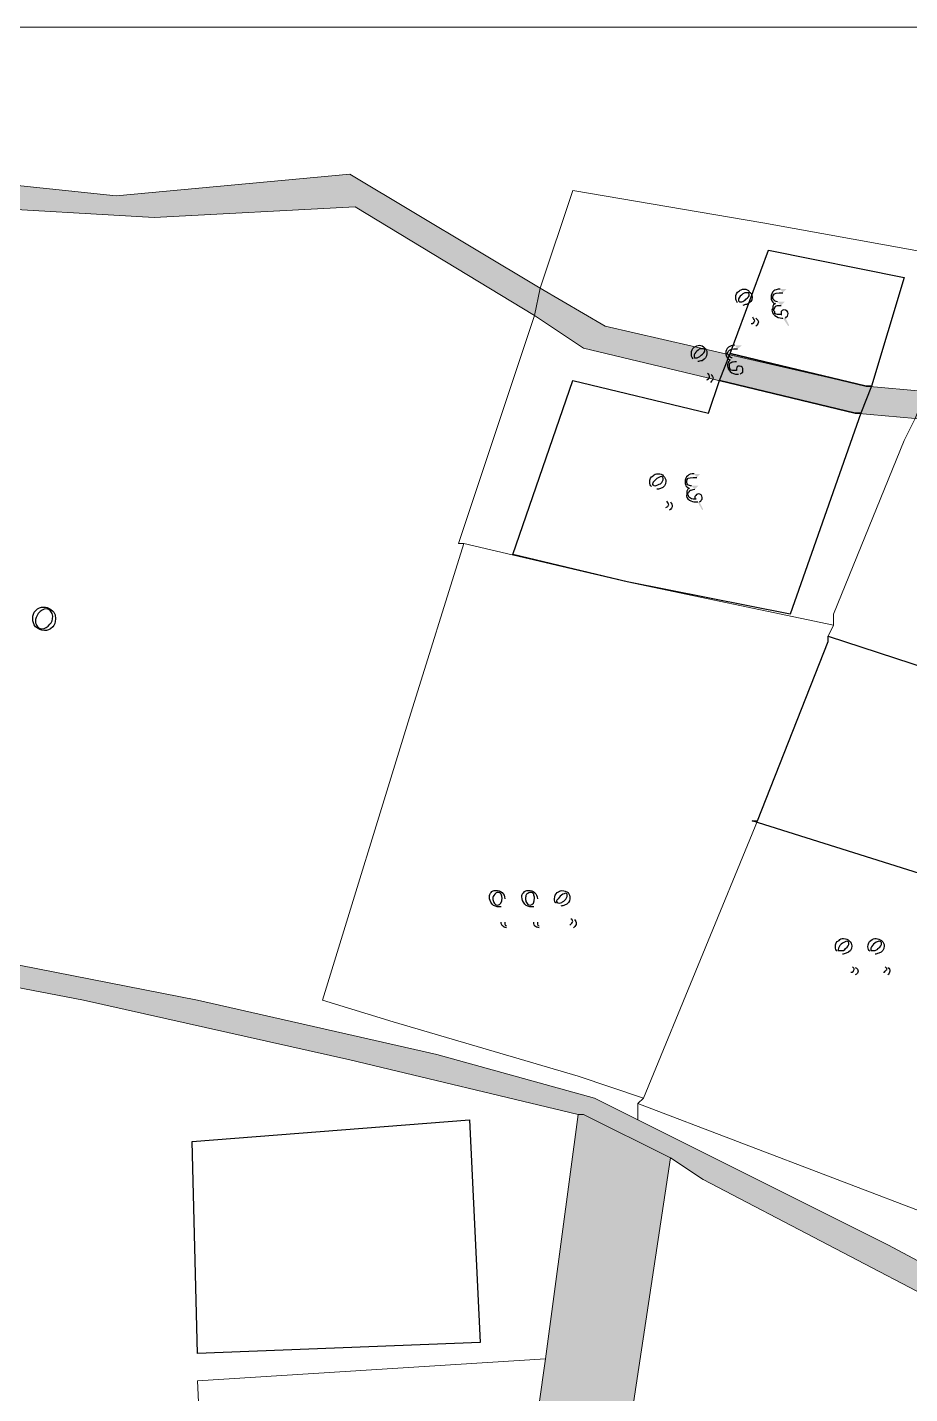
# Model space of a CAD drawing. Header units: inches. Extents: x 2 to 197762, y -33236 to 9.
# Drawn here: x 106103 to 106914, y -15344 to -14087 of the extents above; entities that cross this region are included whole.
import ezdxf

# ---------------------------------------------------------------- set-up
doc = ezdxf.new("R2010")
doc.units = ezdxf.units.IN
doc.header["$LTSCALE"] = 5
doc.header["$MEASUREMENT"] = 0
doc.layers.add('PDF_Geometry', color=7, linetype='Continuous')
doc.layers.add('PDF_Solid Fills', color=7, linetype='Continuous')

msp = doc.modelspace()

# ---------------------------------------------------------------- hatches: boundary and pattern name
at = {"layer": 'PDF_Solid Fills', "true_color": 0xc3c3c3, "transparency": 33554531}
h = msp.add_hatch(color=9, dxfattribs=at)
h.paths.add_polyline_path([(106694.44, -15126.79), (106604.44, -15721.79), (106569.44, -15706.79), (106524.44, -16036.79), (106479.44, -16016.79), (106579.44, -15311.79), (106609.44, -15086.79), (106614.44, -15086.79)], flags=0)
h.paths.add_polyline_path([(106664.44, -15091.79), (106894.44, -15206.79), (107119.44, -15326.79), (107144.44, -15336.79), (107159.44, -15346.79), (107419.44, -15361.79), (107574.44, -15371.79), (107599.44, -15371.79), (107599.44, -15411.79), (107444.44, -15396.79), (107224.44, -15376.79), (107149.44, -15366.79), (107144.44, -15366.79), (106954.44, -15266.79), (106724.44, -15146.79), (106694.44, -15126.79), (106614.44, -15086.79), (106609.44, -15086.79), (106399.44, -15036.79), (106154.44, -14981.79), (105919.44, -14936.79), (105889.44, -14921.79), (105639.44, -14811.79), (105609.44, -14796.79), (105449.44, -14726.79), (105379.44, -14696.79), (105389.44, -14671.79), (105664.44, -14796.79), (105924.44, -14911.79), (106029.44, -14936.79), (106259.44, -14981.79), (106479.44, -15031.79), (106624.44, -15071.79)], flags=0)
h.paths.add_polyline_path([(105234.44, -14616.79), (105219.44, -14646.79), (105164.44, -14746.79), (105149.44, -14861.79), (105124.44, -15061.79), (105129.44, -15086.79), (105154.44, -15206.79), (105194.44, -15206.79), (105214.44, -15296.79), (105274.44, -15571.79), (105314.44, -15636.79), (105409.44, -15811.79), (105524.44, -15976.79), (105574.44, -16051.79), (105599.44, -16246.79), (105624.44, -16436.79), (105614.44, -16621.79), (105629.44, -16691.79), (105924.44, -16711.79), (105979.44, -16761.79), (106374.44, -16806.79), (106534.44, -16811.79), (106829.44, -16821.79), (106949.44, -16826.79), (106954.44, -16826.79), (107099.44, -16801.79), (107164.44, -16781.79), (107374.44, -16721.79), (107424.44, -16706.79), (107599.44, -16706.79), (107599.44, -16756.79), (107179.44, -16816.79), (107159.44, -16816.79), (107134.44, -16821.79), (107129.44, -16826.79), (106989.44, -16851.79), (106774.44, -16851.79), (106704.44, -16851.79), (106459.44, -16851.79), (106429.44, -16851.79), (106194.44, -16826.79), (105994.44, -16806.79), (105949.44, -16796.79), (105954.44, -17081.79), (105949.44, -17331.79), (105999.44, -17421.79), (105939.44, -17421.79), (105879.44, -17301.79), (105889.44, -17116.79), (105894.44, -17071.79), (105899.44, -16751.79), (105729.44, -16741.79), (105574.44, -16731.79), (105594.44, -16681.79), (105584.44, -16676.79), (105579.44, -16501.79), (105574.44, -16356.79), (105569.44, -16306.79), (105534.44, -16106.79), (105494.44, -16056.79), (105374.44, -15956.79), (105284.44, -15966.79), (105179.44, -15981.79), (105004.44, -16006.79), (104924.44, -16006.79), (104819.44, -16061.79), (104654.44, -16046.79), (104364.44, -16021.79), (103959.44, -15986.79), (103864.44, -15961.79), (103864.44, -15826.79), (103994.44, -15841.79), (104104.44, -15841.79), (104109.44, -15911.79), (104154.44, -15916.79), (104374.44, -15946.79), (104484.44, -15951.79), (104634.44, -15956.79), (104909.44, -15971.79), (104914.44, -15971.79), (104969.44, -15951.79), (105364.44, -15916.79), (105214.44, -15581.79), (105214.44, -15576.79), (105079.44, -15226.79), (105054.44, -15216.79), (105029.44, -15036.79), (105069.44, -15031.79), (105059.44, -14881.79), (105069.44, -14741.79), (105079.44, -14621.79), (105064.44, -14576.79)], flags=0)
h.paths.add_polyline_path([(107409.44, -14471.79), (107404.44, -14501.79), (107284.44, -14491.79), (107069.44, -14466.79), (106919.44, -14446.79), (106929.44, -14421.79)], flags=0)
h.paths.add_polyline_path([(106929.44, -14421.79), (106919.44, -14446.79), (106864.44, -14441.79), (106614.44, -14381.79), (106569.44, -14351.79), (106574.44, -14326.79), (106634.44, -14361.79), (106874.44, -14416.79)], flags=0)
h.paths.add_polyline_path([(107599.44, -14421.79), (107589.44, -14426.79), (107459.44, -14496.79), (107429.44, -14501.79), (107414.44, -14546.79), (107409.44, -14556.79), (107359.44, -14736.79), (107359.44, -14766.79), (107329.44, -14836.79), (107314.44, -14876.79), (107159.44, -15296.79), (107144.44, -15336.79), (107119.44, -15326.79), (107174.44, -15196.79), (107184.44, -15141.79), (107194.44, -15111.79), (107239.44, -15006.79), (107309.44, -14836.79), (107324.44, -14796.79), (107319.44, -14791.79), (107349.44, -14651.79), (107399.44, -14526.79), (107404.44, -14501.79), (107409.44, -14471.79), (107444.44, -14476.79), (107579.44, -14406.79), (107599.44, -14396.79)], flags=0)
h.paths.add_polyline_path([(103864.44, -14636.79), (103899.44, -14651.79), (104019.44, -14691.79), (104204.44, -14746.79), (104479.44, -14801.79), (104474.44, -14821.79), (104529.44, -14871.79), (104594.44, -14881.79), (104739.44, -14896.79), (104739.44, -14936.79), (104494.44, -14901.79), (104484.44, -14866.79), (104464.44, -14856.79), (104274.44, -14811.79), (104224.44, -14806.79), (104114.44, -14761.79), (104074.44, -14746.79), (103864.44, -14666.79)], flags=0)
h.paths.add_polyline_path([(103864.44, -17336.79), (103909.44, -17361.79), (104019.44, -17381.79), (104229.44, -17421.79), (103904.44, -17421.79), (103864.44, -17411.79)], flags=0)
h.paths.add_polyline_path([(105549.44, -14296.79), (105384.44, -14576.79), (105429.44, -14596.79), (105389.44, -14671.79), (105379.44, -14696.79), (105234.44, -14616.79), (105064.44, -14576.79), (105024.44, -14521.79), (104974.44, -14471.79), (104914.44, -14416.79), (104734.44, -14276.79), (104609.44, -14181.79), (104324.44, -14116.79), (104199.44, -14086.79), (104814.44, -14086.79), (104999.44, -14241.79), (104999.44, -14251.79), (105339.44, -14401.79), (105469.44, -14116.79), (105479.44, -14086.79), (105484.44, -14086.79), (105609.44, -14086.79), (105549.44, -14231.79), (105569.44, -14251.79)], flags=0)
h.paths.add_polyline_path([(106574.44, -14326.79), (106569.44, -14351.79), (106404.44, -14251.79), (106219.44, -14261.79), (106049.44, -14251.79), (105969.44, -14246.79), (105949.44, -14206.79), (105889.44, -14086.79), (105914.44, -14086.79), (105994.44, -14221.79), (106184.44, -14241.79), (106399.44, -14221.79)], flags=0)
h = msp.add_hatch(color=9, dxfattribs=at)
h.paths.add_polyline_path([(106694.44, -15126.79), (106604.44, -15721.79), (106569.44, -15706.79), (106524.44, -16036.79), (106479.44, -16016.79), (106579.44, -15311.79), (106609.44, -15086.79), (106614.44, -15086.79)], flags=0)
h.paths.add_polyline_path([(106664.44, -15091.79), (106894.44, -15206.79), (107119.44, -15326.79), (107144.44, -15336.79), (107159.44, -15346.79), (107419.44, -15361.79), (107574.44, -15371.79), (107599.44, -15371.79), (107599.44, -15411.79), (107444.44, -15396.79), (107224.44, -15376.79), (107149.44, -15366.79), (107144.44, -15366.79), (106954.44, -15266.79), (106724.44, -15146.79), (106694.44, -15126.79), (106614.44, -15086.79), (106609.44, -15086.79), (106399.44, -15036.79), (106154.44, -14981.79), (105919.44, -14936.79), (105889.44, -14921.79), (105639.44, -14811.79), (105609.44, -14796.79), (105449.44, -14726.79), (105379.44, -14696.79), (105389.44, -14671.79), (105664.44, -14796.79), (105924.44, -14911.79), (106029.44, -14936.79), (106259.44, -14981.79), (106479.44, -15031.79), (106624.44, -15071.79)], flags=0)
h.paths.add_polyline_path([(105234.44, -14616.79), (105219.44, -14646.79), (105164.44, -14746.79), (105149.44, -14861.79), (105124.44, -15061.79), (105129.44, -15086.79), (105154.44, -15206.79), (105194.44, -15206.79), (105214.44, -15296.79), (105274.44, -15571.79), (105314.44, -15636.79), (105409.44, -15811.79), (105524.44, -15976.79), (105574.44, -16051.79), (105599.44, -16246.79), (105624.44, -16436.79), (105614.44, -16621.79), (105629.44, -16691.79), (105924.44, -16711.79), (105979.44, -16761.79), (106374.44, -16806.79), (106534.44, -16811.79), (106829.44, -16821.79), (106949.44, -16826.79), (106954.44, -16826.79), (107099.44, -16801.79), (107164.44, -16781.79), (107374.44, -16721.79), (107424.44, -16706.79), (107599.44, -16706.79), (107599.44, -16756.79), (107179.44, -16816.79), (107159.44, -16816.79), (107134.44, -16821.79), (107129.44, -16826.79), (106989.44, -16851.79), (106774.44, -16851.79), (106704.44, -16851.79), (106459.44, -16851.79), (106429.44, -16851.79), (106194.44, -16826.79), (105994.44, -16806.79), (105949.44, -16796.79), (105954.44, -17081.79), (105949.44, -17331.79), (105999.44, -17421.79), (105939.44, -17421.79), (105879.44, -17301.79), (105889.44, -17116.79), (105894.44, -17071.79), (105899.44, -16751.79), (105729.44, -16741.79), (105574.44, -16731.79), (105594.44, -16681.79), (105584.44, -16676.79), (105579.44, -16501.79), (105574.44, -16356.79), (105569.44, -16306.79), (105534.44, -16106.79), (105494.44, -16056.79), (105374.44, -15956.79), (105284.44, -15966.79), (105179.44, -15981.79), (105004.44, -16006.79), (104924.44, -16006.79), (104819.44, -16061.79), (104654.44, -16046.79), (104364.44, -16021.79), (103959.44, -15986.79), (103864.44, -15961.79), (103864.44, -15826.79), (103994.44, -15841.79), (104104.44, -15841.79), (104109.44, -15911.79), (104154.44, -15916.79), (104374.44, -15946.79), (104484.44, -15951.79), (104634.44, -15956.79), (104909.44, -15971.79), (104914.44, -15971.79), (104969.44, -15951.79), (105364.44, -15916.79), (105214.44, -15581.79), (105214.44, -15576.79), (105079.44, -15226.79), (105054.44, -15216.79), (105029.44, -15036.79), (105069.44, -15031.79), (105059.44, -14881.79), (105069.44, -14741.79), (105079.44, -14621.79), (105064.44, -14576.79)], flags=0)
h.paths.add_polyline_path([(107409.44, -14471.79), (107404.44, -14501.79), (107284.44, -14491.79), (107069.44, -14466.79), (106919.44, -14446.79), (106929.44, -14421.79)], flags=0)
h.paths.add_polyline_path([(106929.44, -14421.79), (106919.44, -14446.79), (106864.44, -14441.79), (106614.44, -14381.79), (106569.44, -14351.79), (106574.44, -14326.79), (106634.44, -14361.79), (106874.44, -14416.79)], flags=0)
h.paths.add_polyline_path([(107599.44, -14421.79), (107589.44, -14426.79), (107459.44, -14496.79), (107429.44, -14501.79), (107414.44, -14546.79), (107409.44, -14556.79), (107359.44, -14736.79), (107359.44, -14766.79), (107329.44, -14836.79), (107314.44, -14876.79), (107159.44, -15296.79), (107144.44, -15336.79), (107119.44, -15326.79), (107174.44, -15196.79), (107184.44, -15141.79), (107194.44, -15111.79), (107239.44, -15006.79), (107309.44, -14836.79), (107324.44, -14796.79), (107319.44, -14791.79), (107349.44, -14651.79), (107399.44, -14526.79), (107404.44, -14501.79), (107409.44, -14471.79), (107444.44, -14476.79), (107579.44, -14406.79), (107599.44, -14396.79)], flags=0)
h.paths.add_polyline_path([(103864.44, -14636.79), (103899.44, -14651.79), (104019.44, -14691.79), (104204.44, -14746.79), (104479.44, -14801.79), (104474.44, -14821.79), (104529.44, -14871.79), (104594.44, -14881.79), (104739.44, -14896.79), (104739.44, -14936.79), (104494.44, -14901.79), (104484.44, -14866.79), (104464.44, -14856.79), (104274.44, -14811.79), (104224.44, -14806.79), (104114.44, -14761.79), (104074.44, -14746.79), (103864.44, -14666.79)], flags=0)
h.paths.add_polyline_path([(103864.44, -17336.79), (103909.44, -17361.79), (104019.44, -17381.79), (104229.44, -17421.79), (103904.44, -17421.79), (103864.44, -17411.79)], flags=0)
h.paths.add_polyline_path([(105549.44, -14296.79), (105384.44, -14576.79), (105429.44, -14596.79), (105389.44, -14671.79), (105379.44, -14696.79), (105234.44, -14616.79), (105064.44, -14576.79), (105024.44, -14521.79), (104974.44, -14471.79), (104914.44, -14416.79), (104734.44, -14276.79), (104609.44, -14181.79), (104324.44, -14116.79), (104199.44, -14086.79), (104814.44, -14086.79), (104999.44, -14241.79), (104999.44, -14251.79), (105339.44, -14401.79), (105469.44, -14116.79), (105479.44, -14086.79), (105484.44, -14086.79), (105609.44, -14086.79), (105549.44, -14231.79), (105569.44, -14251.79)], flags=0)
h.paths.add_polyline_path([(106574.44, -14326.79), (106569.44, -14351.79), (106404.44, -14251.79), (106219.44, -14261.79), (106049.44, -14251.79), (105969.44, -14246.79), (105949.44, -14206.79), (105889.44, -14086.79), (105914.44, -14086.79), (105994.44, -14221.79), (106184.44, -14241.79), (106399.44, -14221.79)], flags=0)
at = {"layer": 'PDF_Solid Fills', "transparency": 33554559}
h = msp.add_hatch(color=256, dxfattribs=at)
h.paths.add_polyline_path([(106761.11, -14342.62), (106772.78, -14354.29)], flags=0)
h.paths.add_polyline_path([(106772.78, -14361.79), (106768.61, -14359.29)], flags=0)
h.paths.add_polyline_path([(106770.28, -14353.45), (106756.11, -14340.12)], flags=0)
h.paths.add_polyline_path([(106797.78, -14330.95), (106801.11, -14327.62), (106795.28, -14327.62)], flags=0)
h.paths.add_polyline_path([(106797.78, -14354.29), (106802.78, -14361.79), (106803.61, -14360.95), (106800.28, -14354.29)], flags=0)
h.paths.add_polyline_path([(106796.11, -14342.62), (106799.44, -14339.29), (106792.78, -14339.29)], flags=0)
h = msp.add_hatch(color=256, dxfattribs=at)
h.paths.add_polyline_path([(106719.44, -14394.29), (106731.94, -14405.95)], flags=0)
h.paths.add_polyline_path([(106731.11, -14413.45), (106727.78, -14410.95)], flags=0)
h.paths.add_polyline_path([(106728.61, -14405.12), (106715.28, -14391.79)], flags=0)
h.paths.add_polyline_path([(106756.11, -14382.62), (106760.28, -14379.29), (106753.61, -14379.29)], flags=0)
h.paths.add_polyline_path([(106756.94, -14405.95), (106761.11, -14413.45), (106762.78, -14412.62), (106758.61, -14405.95)], flags=0)
h.paths.add_polyline_path([(106755.28, -14394.29), (106758.61, -14390.95), (106751.11, -14390.95)], flags=0)
h = msp.add_hatch(color=256, dxfattribs=at)
h.paths.add_polyline_path([(106681.94, -14511.79), (106694.44, -14523.45)], flags=0)
h.paths.add_polyline_path([(106693.61, -14530.95), (106690.28, -14528.45)], flags=0)
h.paths.add_polyline_path([(106691.11, -14522.62), (106676.94, -14509.29)], flags=0)
h.paths.add_polyline_path([(106718.61, -14500.95), (106721.94, -14497.62), (106716.11, -14497.62)], flags=0)
h.paths.add_polyline_path([(106719.44, -14523.45), (106723.61, -14530.95), (106724.44, -14530.12), (106721.11, -14523.45)], flags=0)
h.paths.add_polyline_path([(106716.94, -14511.79), (106720.28, -14508.45), (106713.61, -14508.45)], flags=0)

# ---------------------------------------------------------------- linework, layer by layer
at = {"layer": 'PDF_Geometry', "lineweight": 9}
for points in [[(106574.44, -14326.79), (106569.44, -14351.79), (106404.44, -14251.79), (106219.44, -14261.79), (106049.44, -14251.79), (105969.44, -14246.79), (105949.44, -14206.79), (105889.44, -14086.79), (105914.44, -14086.79), (105994.44, -14221.79), (106184.44, -14241.79), (106399.44, -14221.79)], [(106574.44, -14326.79), (106569.44, -14351.79), (106404.44, -14251.79), (106219.44, -14261.79), (106049.44, -14251.79), (105969.44, -14246.79), (105949.44, -14206.79), (105889.44, -14086.79), (105914.44, -14086.79), (105994.44, -14221.79), (106184.44, -14241.79), (106399.44, -14221.79)], [(107599.44, -14396.79), (107579.44, -14406.79), (107444.44, -14476.79), (107409.44, -14471.79), (107434.44, -14366.79), (106989.44, -14281.79), (106974.44, -14301.79), (106779.44, -14266.79), (106604.44, -14236.79), (106574.44, -14326.79), (106399.44, -14221.79), (106184.44, -14241.79), (105994.44, -14221.79), (105914.44, -14086.79), (105929.44, -14086.79), (107599.44, -14086.79)], [(107599.44, -14396.79), (107579.44, -14406.79), (107444.44, -14476.79), (107409.44, -14471.79), (107434.44, -14366.79), (106989.44, -14281.79), (106974.44, -14301.79), (106779.44, -14266.79), (106604.44, -14236.79), (106574.44, -14326.79), (106399.44, -14221.79), (106184.44, -14241.79), (105994.44, -14221.79), (105914.44, -14086.79), (105929.44, -14086.79), (107599.44, -14086.79)], [(106974.44, -14301.79), (106929.44, -14421.79), (106874.44, -14416.79), (106634.44, -14361.79), (106574.44, -14326.79), (106604.44, -14236.79), (106779.44, -14266.79)], [(106974.44, -14301.79), (106929.44, -14421.79), (106874.44, -14416.79), (106634.44, -14361.79), (106574.44, -14326.79), (106604.44, -14236.79), (106779.44, -14266.79)], [(106929.44, -14421.79), (106919.44, -14446.79), (106864.44, -14441.79), (106614.44, -14381.79), (106569.44, -14351.79), (106574.44, -14326.79), (106634.44, -14361.79), (106874.44, -14416.79)], [(106929.44, -14421.79), (106919.44, -14446.79), (106864.44, -14441.79), (106614.44, -14381.79), (106569.44, -14351.79), (106574.44, -14326.79), (106634.44, -14361.79), (106874.44, -14416.79)], [(106919.44, -14446.79), (106909.44, -14466.79), (106844.44, -14626.79), (106844.44, -14636.79), (106654.44, -14596.79), (106504.44, -14561.79), (106499.44, -14561.79), (106569.44, -14351.79), (106614.44, -14381.79), (106864.44, -14441.79)], [(106919.44, -14446.79), (106909.44, -14466.79), (106844.44, -14626.79), (106844.44, -14636.79), (106654.44, -14596.79), (106504.44, -14561.79), (106499.44, -14561.79), (106569.44, -14351.79), (106614.44, -14381.79), (106864.44, -14441.79)], [(107404.44, -14501.79), (107399.44, -14526.79), (107349.44, -14651.79), (107319.44, -14791.79), (107324.44, -14796.79), (107309.44, -14836.79), (107094.44, -14756.79), (107099.44, -14731.79), (106839.44, -14646.79), (106844.44, -14636.79), (106844.44, -14626.79), (106909.44, -14466.79), (106919.44, -14446.79), (107069.44, -14466.79), (107284.44, -14491.79)], [(107404.44, -14501.79), (107399.44, -14526.79), (107349.44, -14651.79), (107319.44, -14791.79), (107324.44, -14796.79), (107309.44, -14836.79), (107094.44, -14756.79), (107099.44, -14731.79), (106839.44, -14646.79), (106844.44, -14636.79), (106844.44, -14626.79), (106909.44, -14466.79), (106919.44, -14446.79), (107069.44, -14466.79), (107284.44, -14491.79)], [(106844.44, -14636.79), (106839.44, -14646.79), (106839.44, -14651.79), (106774.44, -14816.79), (106669.44, -15071.79), (106609.44, -15051.79), (106439.44, -15001.79), (106374.44, -14981.79), (106454.44, -14721.79), (106504.44, -14561.79), (106654.44, -14596.79)], [(106844.44, -14636.79), (106839.44, -14646.79), (106839.44, -14651.79), (106774.44, -14816.79), (106669.44, -15071.79), (106609.44, -15051.79), (106439.44, -15001.79), (106374.44, -14981.79), (106454.44, -14721.79), (106504.44, -14561.79), (106654.44, -14596.79)], [(107094.44, -14756.79), (106939.44, -15181.79), (106664.44, -15076.79), (106669.44, -15071.79), (106774.44, -14816.79), (106839.44, -14651.79), (106839.44, -14646.79), (107099.44, -14731.79)], [(107094.44, -14756.79), (106939.44, -15181.79), (106664.44, -15076.79), (106669.44, -15071.79), (106774.44, -14816.79), (106839.44, -14651.79), (106839.44, -14646.79), (107099.44, -14731.79)], [(106939.44, -15181.79), (107129.44, -15236.79), (107169.44, -15101.79), (107194.44, -15111.79), (107184.44, -15141.79), (107174.44, -15196.79), (107119.44, -15326.79), (106894.44, -15206.79), (106664.44, -15091.79), (106664.44, -15076.79)], [(106939.44, -15181.79), (107129.44, -15236.79), (107169.44, -15101.79), (107194.44, -15111.79), (107184.44, -15141.79), (107174.44, -15196.79), (107119.44, -15326.79), (106894.44, -15206.79), (106664.44, -15091.79), (106664.44, -15076.79)], [(106694.44, -15126.79), (106604.44, -15721.79), (106569.44, -15706.79), (106524.44, -16036.79), (106479.44, -16016.79), (106579.44, -15311.79), (106609.44, -15086.79), (106614.44, -15086.79)], [(106694.44, -15126.79), (106604.44, -15721.79), (106569.44, -15706.79), (106524.44, -16036.79), (106479.44, -16016.79), (106579.44, -15311.79), (106609.44, -15086.79), (106614.44, -15086.79)], [(107144.44, -15366.79), (107024.44, -15876.79), (106604.44, -15721.79), (106694.44, -15126.79), (106724.44, -15146.79), (106954.44, -15266.79)], [(107144.44, -15366.79), (107024.44, -15876.79), (106604.44, -15721.79), (106694.44, -15126.79), (106724.44, -15146.79), (106954.44, -15266.79)], [(106479.44, -16016.79), (106434.44, -16351.79), (106374.44, -16806.79), (105979.44, -16761.79), (105924.44, -16711.79), (105629.44, -16691.79), (105614.44, -16621.79), (105624.44, -16436.79), (105599.44, -16246.79), (105574.44, -16051.79), (105524.44, -15976.79), (105664.44, -15881.79), (105769.44, -15706.79), (106189.44, -15721.79), (106269.44, -15546.79), (106259.44, -15331.79), (106579.44, -15311.79)], [(106479.44, -16016.79), (106434.44, -16351.79), (106374.44, -16806.79), (105979.44, -16761.79), (105924.44, -16711.79), (105629.44, -16691.79), (105614.44, -16621.79), (105624.44, -16436.79), (105599.44, -16246.79), (105574.44, -16051.79), (105524.44, -15976.79), (105664.44, -15881.79), (105769.44, -15706.79), (106189.44, -15721.79), (106269.44, -15546.79), (106259.44, -15331.79), (106579.44, -15311.79)]]:
    msp.add_lwpolyline(points, close=True, dxfattribs=at)
for points in [[(106049.44, -14251.79), (106219.44, -14261.79), (106404.44, -14251.79), (106569.44, -14351.79), (106499.44, -14561.79), (106504.44, -14561.79), (106454.44, -14721.79), (106374.44, -14981.79), (106439.44, -15001.79), (106609.44, -15051.79), (106669.44, -15071.79), (106664.44, -15076.79), (106664.44, -15091.79), (106624.44, -15071.79), (106479.44, -15031.79), (106259.44, -14981.79), (106029.44, -14936.79)], [(106049.44, -14251.79), (106219.44, -14261.79), (106404.44, -14251.79), (106569.44, -14351.79), (106499.44, -14561.79), (106504.44, -14561.79), (106454.44, -14721.79), (106374.44, -14981.79), (106439.44, -15001.79), (106609.44, -15051.79), (106669.44, -15071.79), (106664.44, -15076.79), (106664.44, -15091.79), (106624.44, -15071.79), (106479.44, -15031.79), (106259.44, -14981.79), (106029.44, -14936.79)], [(105919.44, -14936.79), (106154.44, -14981.79), (106399.44, -15036.79), (106609.44, -15086.79), (106579.44, -15311.79), (106259.44, -15331.79), (106269.44, -15546.79), (106189.44, -15721.79), (105769.44, -15706.79)], [(105919.44, -14936.79), (106154.44, -14981.79), (106399.44, -15036.79), (106609.44, -15086.79), (106579.44, -15311.79), (106259.44, -15331.79), (106269.44, -15546.79), (106189.44, -15721.79), (105769.44, -15706.79)], [(107144.44, -15366.79), (106954.44, -15266.79), (106724.44, -15146.79), (106694.44, -15126.79), (106614.44, -15086.79), (106609.44, -15086.79), (106399.44, -15036.79), (106154.44, -14981.79), (105919.44, -14936.79)], [(107144.44, -15366.79), (106954.44, -15266.79), (106724.44, -15146.79), (106694.44, -15126.79), (106614.44, -15086.79), (106609.44, -15086.79), (106399.44, -15036.79), (106154.44, -14981.79), (105919.44, -14936.79)], [(106029.44, -14936.79), (106259.44, -14981.79), (106479.44, -15031.79), (106624.44, -15071.79), (106664.44, -15091.79), (106894.44, -15206.79), (107119.44, -15326.79), (107144.44, -15336.79), (107159.44, -15346.79)], [(106029.44, -14936.79), (106259.44, -14981.79), (106479.44, -15031.79), (106624.44, -15071.79), (106664.44, -15091.79), (106894.44, -15206.79), (107119.44, -15326.79), (107144.44, -15336.79), (107159.44, -15346.79)]]:
    msp.add_lwpolyline(points, dxfattribs=at)
at = {"layer": 'PDF_Geometry', "color": 21, "lineweight": 13, "true_color": 0xffafaf}
for points in [[(106879.44, -14416.79), (106874.44, -14416.79), (106749.44, -14386.79), (106784.44, -14291.79), (106909.44, -14316.79)], [(106879.44, -14416.79), (106874.44, -14416.79), (106749.44, -14386.79), (106784.44, -14291.79), (106909.44, -14316.79)], [(106879.44, -14416.79), (106874.44, -14416.79), (106749.44, -14386.79), (106784.44, -14291.79), (106909.44, -14316.79)], [(106879.44, -14416.79), (106874.44, -14416.79), (106749.44, -14386.79), (106784.44, -14291.79), (106909.44, -14316.79)], [(106879.44, -14416.79), (106869.44, -14441.79), (106864.44, -14441.79), (106739.44, -14411.79), (106749.44, -14386.79), (106874.44, -14416.79)], [(106879.44, -14416.79), (106869.44, -14441.79), (106864.44, -14441.79), (106739.44, -14411.79), (106749.44, -14386.79), (106874.44, -14416.79)], [(106879.44, -14416.79), (106869.44, -14441.79), (106864.44, -14441.79), (106739.44, -14411.79), (106749.44, -14386.79), (106874.44, -14416.79)], [(106879.44, -14416.79), (106869.44, -14441.79), (106864.44, -14441.79), (106739.44, -14411.79), (106749.44, -14386.79), (106874.44, -14416.79)], [(106869.44, -14441.79), (106804.44, -14626.79), (106654.44, -14596.79), (106549.44, -14571.79), (106604.44, -14411.79), (106729.44, -14441.79), (106739.44, -14411.79), (106864.44, -14441.79)], [(106869.44, -14441.79), (106804.44, -14626.79), (106654.44, -14596.79), (106549.44, -14571.79), (106604.44, -14411.79), (106729.44, -14441.79), (106739.44, -14411.79), (106864.44, -14441.79)], [(106869.44, -14441.79), (106804.44, -14626.79), (106654.44, -14596.79), (106549.44, -14571.79), (106604.44, -14411.79), (106729.44, -14441.79), (106739.44, -14411.79), (106864.44, -14441.79)], [(106869.44, -14441.79), (106804.44, -14626.79), (106654.44, -14596.79), (106549.44, -14571.79), (106604.44, -14411.79), (106729.44, -14441.79), (106739.44, -14411.79), (106864.44, -14441.79)], [(107094.44, -14756.79), (107039.44, -14901.79), (106769.44, -14816.79), (106774.44, -14816.79), (106839.44, -14651.79), (106839.44, -14646.79), (107099.44, -14731.79)], [(107094.44, -14756.79), (107039.44, -14901.79), (106769.44, -14816.79), (106774.44, -14816.79), (106839.44, -14651.79), (106839.44, -14646.79), (107099.44, -14731.79)], [(107094.44, -14756.79), (107039.44, -14901.79), (106769.44, -14816.79), (106774.44, -14816.79), (106839.44, -14651.79), (106839.44, -14646.79), (107099.44, -14731.79)], [(107094.44, -14756.79), (107039.44, -14901.79), (106769.44, -14816.79), (106774.44, -14816.79), (106839.44, -14651.79), (106839.44, -14646.79), (107099.44, -14731.79)], [(106519.44, -15296.79), (106259.44, -15306.79), (106254.44, -15111.79), (106509.44, -15091.79)], [(106519.44, -15296.79), (106259.44, -15306.79), (106254.44, -15111.79), (106509.44, -15091.79)], [(106519.44, -15296.79), (106259.44, -15306.79), (106254.44, -15111.79), (106509.44, -15091.79)], [(106519.44, -15296.79), (106259.44, -15306.79), (106254.44, -15111.79), (106509.44, -15091.79)]]:
    msp.add_lwpolyline(points, close=True, dxfattribs=at)
at = {"layer": 'PDF_Geometry', "color": 21, "lineweight": 25, "true_color": 0xffafaf}
for points in [[(106879.44, -14416.79), (106874.44, -14416.79), (106749.44, -14386.79), (106784.44, -14291.79), (106909.44, -14316.79)], [(106879.44, -14416.79), (106874.44, -14416.79), (106749.44, -14386.79), (106784.44, -14291.79), (106909.44, -14316.79)], [(106879.44, -14416.79), (106869.44, -14441.79), (106864.44, -14441.79), (106739.44, -14411.79), (106749.44, -14386.79), (106874.44, -14416.79)], [(106879.44, -14416.79), (106869.44, -14441.79), (106864.44, -14441.79), (106739.44, -14411.79), (106749.44, -14386.79), (106874.44, -14416.79)], [(106869.44, -14441.79), (106804.44, -14626.79), (106654.44, -14596.79), (106549.44, -14571.79), (106604.44, -14411.79), (106729.44, -14441.79), (106739.44, -14411.79), (106864.44, -14441.79)], [(106869.44, -14441.79), (106804.44, -14626.79), (106654.44, -14596.79), (106549.44, -14571.79), (106604.44, -14411.79), (106729.44, -14441.79), (106739.44, -14411.79), (106864.44, -14441.79)], [(107094.44, -14756.79), (107039.44, -14901.79), (106769.44, -14816.79), (106774.44, -14816.79), (106839.44, -14651.79), (106839.44, -14646.79), (107099.44, -14731.79)], [(107094.44, -14756.79), (107039.44, -14901.79), (106769.44, -14816.79), (106774.44, -14816.79), (106839.44, -14651.79), (106839.44, -14646.79), (107099.44, -14731.79)], [(106519.44, -15296.79), (106259.44, -15306.79), (106254.44, -15111.79), (106509.44, -15091.79)], [(106519.44, -15296.79), (106259.44, -15306.79), (106254.44, -15111.79), (106509.44, -15091.79)]]:
    msp.add_lwpolyline(points, close=True, dxfattribs=at)
at = {"layer": 'PDF_Geometry', "lineweight": 25}
for points in [[(106754.44, -14335.12), (106754.44, -14332.62), (106755.28, -14330.95), (106757.78, -14329.29)], [(106757.78, -14329.29), (106758.61, -14328.45), (106760.28, -14327.62), (106761.94, -14327.62)], [(106761.94, -14327.62), (106764.44, -14327.62), (106766.11, -14328.45), (106766.94, -14330.12)], [(106789.44, -14329.29), (106787.78, -14330.95), (106786.94, -14332.62), (106786.94, -14335.12)], [(106795.28, -14327.62), (106792.78, -14327.62), (106790.28, -14328.45), (106789.44, -14329.29)], [(106756.11, -14340.12), (106755.28, -14338.45), (106754.44, -14337.62), (106754.44, -14335.12)], [(106757.78, -14335.12), (106756.94, -14336.79), (106756.94, -14336.79), (106756.94, -14337.62)], [(106756.94, -14337.62), (106756.94, -14338.45), (106756.94, -14338.45), (106756.94, -14338.45)], [(106756.94, -14338.45), (106757.78, -14339.29), (106757.78, -14339.29), (106758.61, -14339.29)], [(106762.78, -14330.95), (106760.28, -14332.62), (106758.61, -14333.45), (106757.78, -14335.12)], [(106758.61, -14339.29), (106759.44, -14339.29), (106760.28, -14339.29), (106761.94, -14338.45)], [(106764.44, -14341.79), (106762.78, -14341.79), (106761.94, -14342.62), (106761.11, -14342.62)], [(106761.94, -14338.45), (106762.78, -14338.45), (106763.61, -14337.62), (106763.61, -14336.79)], [(106765.28, -14330.95), (106764.44, -14330.95), (106763.61, -14330.95), (106762.78, -14330.95)], [(106763.61, -14336.79), (106766.11, -14335.12), (106766.94, -14334.29), (106766.94, -14332.62)], [(106769.44, -14335.12), (106769.44, -14338.45), (106767.78, -14340.12), (106764.44, -14341.79)], [(106766.94, -14332.62), (106766.94, -14330.95), (106766.11, -14330.95), (106765.28, -14330.95)], [(106766.94, -14330.12), (106768.61, -14330.95), (106769.44, -14332.62), (106769.44, -14335.12)], [(106786.94, -14335.12), (106786.94, -14336.79), (106786.94, -14337.62), (106787.78, -14338.45)], [(106787.78, -14338.45), (106788.61, -14340.12), (106789.44, -14340.95), (106791.11, -14340.95)], [(106788.61, -14335.12), (106788.61, -14332.62), (106790.28, -14330.95), (106794.44, -14330.95)], [(106789.44, -14337.62), (106788.61, -14336.79), (106788.61, -14335.95), (106788.61, -14335.12)], [(106791.11, -14340.95), (106789.44, -14341.79), (106788.61, -14342.62), (106788.61, -14343.45)], [(106792.78, -14339.29), (106791.11, -14339.29), (106790.28, -14338.45), (106789.44, -14337.62)], [(106794.44, -14330.95), (106794.44, -14330.95), (106795.28, -14330.95), (106796.11, -14330.95)], [(106796.11, -14330.95), (106796.94, -14330.95), (106796.94, -14330.95), (106797.78, -14330.95)], [(106771.94, -14356.79), (106771.94, -14355.95), (106771.11, -14355.12), (106770.28, -14353.45)], [(106772.78, -14354.29), (106774.44, -14355.95), (106775.28, -14356.79), (106775.28, -14357.62)], [(106788.61, -14343.45), (106788.61, -14344.29), (106788.61, -14345.12), (106787.78, -14346.79)], [(106787.78, -14346.79), (106787.78, -14348.45), (106788.61, -14350.12), (106790.28, -14351.79)], [(106789.44, -14346.79), (106790.28, -14345.12), (106790.28, -14344.29), (106791.11, -14343.45)], [(106790.28, -14348.45), (106789.44, -14347.62), (106789.44, -14347.62), (106789.44, -14346.79)], [(106790.28, -14350.12), (106790.28, -14349.29), (106790.28, -14349.29), (106790.28, -14348.45)], [(106796.11, -14350.95), (106793.61, -14350.95), (106791.11, -14350.95), (106790.28, -14350.12)], [(106790.28, -14351.79), (106792.78, -14353.45), (106794.44, -14354.29), (106796.94, -14354.29)], [(106791.11, -14343.45), (106791.94, -14342.62), (106793.61, -14342.62), (106796.11, -14342.62)], [(106798.61, -14346.79), (106797.78, -14346.79), (106796.11, -14347.62), (106796.11, -14349.29)], [(106796.11, -14349.29), (106796.11, -14349.29), (106796.11, -14350.12), (106796.11, -14350.12)], [(106796.11, -14350.12), (106796.11, -14350.12), (106796.11, -14350.12), (106796.11, -14350.95)], [(106796.11, -14350.95), (106796.11, -14350.95), (106796.94, -14350.95), (106796.94, -14350.95)], [(106796.94, -14350.95), (106796.11, -14350.95), (106796.11, -14350.95), (106796.11, -14350.95)], [(106796.94, -14354.29), (106797.78, -14354.29), (106797.78, -14354.29), (106797.78, -14354.29)], [(106802.78, -14350.12), (106802.78, -14348.45), (106801.11, -14346.79), (106798.61, -14346.79)], [(106800.28, -14354.29), (106801.11, -14353.45), (106801.11, -14352.62), (106801.94, -14352.62)], [(106801.94, -14352.62), (106801.94, -14351.79), (106802.78, -14350.95), (106802.78, -14350.12)], [(106768.61, -14359.29), (106769.44, -14359.29), (106770.28, -14359.29), (106771.11, -14358.45)], [(106771.11, -14358.45), (106771.11, -14357.62), (106771.94, -14356.79), (106771.94, -14356.79)], [(106775.28, -14357.62), (106775.28, -14359.29), (106774.44, -14360.12), (106772.78, -14361.79)], [(106716.11, -14380.95), (106717.78, -14380.12), (106719.44, -14379.29), (106721.11, -14379.29)], [(106721.11, -14379.29), (106722.78, -14379.29), (106724.44, -14380.12), (106726.11, -14381.79)], [(106753.61, -14379.29), (106751.11, -14379.29), (106749.44, -14380.12), (106747.78, -14380.95)], [(106713.61, -14386.79), (106713.61, -14384.29), (106714.44, -14382.62), (106716.11, -14380.95)], [(106715.28, -14391.79), (106713.61, -14390.12), (106713.61, -14388.45), (106713.61, -14386.79)], [(106716.94, -14386.79), (106716.11, -14387.62), (106716.11, -14388.45), (106716.11, -14389.29)], [(106716.11, -14389.29), (106716.11, -14390.12), (106716.11, -14390.12), (106716.11, -14390.12)], [(106716.11, -14390.12), (106716.11, -14390.95), (106716.94, -14390.95), (106717.78, -14390.95)], [(106721.11, -14382.62), (106719.44, -14384.29), (106717.78, -14385.12), (106716.94, -14386.79)], [(106717.78, -14390.95), (106718.61, -14390.95), (106719.44, -14390.95), (106720.28, -14390.12)], [(106720.28, -14390.12), (106721.11, -14390.12), (106721.94, -14389.29), (106722.78, -14388.45)], [(106723.61, -14382.62), (106722.78, -14382.62), (106721.94, -14382.62), (106721.11, -14382.62)], [(106722.78, -14388.45), (106724.44, -14386.79), (106726.11, -14385.95), (106726.11, -14384.29)], [(106726.11, -14384.29), (106726.11, -14382.62), (106725.28, -14382.62), (106723.61, -14382.62)], [(106727.78, -14386.79), (106727.78, -14390.12), (106726.11, -14391.79), (106723.61, -14393.45)], [(106726.11, -14381.79), (106727.78, -14382.62), (106727.78, -14384.29), (106727.78, -14386.79)], [(106747.78, -14380.95), (106746.11, -14382.62), (106745.28, -14384.29), (106745.28, -14386.79)], [(106745.28, -14386.79), (106745.28, -14388.45), (106746.11, -14389.29), (106746.11, -14390.12)], [(106746.11, -14390.12), (106746.94, -14391.79), (106748.61, -14392.62), (106749.44, -14392.62)], [(106746.94, -14386.79), (106746.94, -14384.29), (106749.44, -14382.62), (106752.78, -14382.62)], [(106748.61, -14389.29), (106747.78, -14388.45), (106746.94, -14387.62), (106746.94, -14386.79)], [(106751.11, -14390.95), (106750.28, -14390.95), (106749.44, -14390.12), (106748.61, -14389.29)], [(106752.78, -14382.62), (106753.61, -14382.62), (106754.44, -14382.62), (106754.44, -14382.62)], [(106754.44, -14382.62), (106755.28, -14382.62), (106756.11, -14382.62), (106756.11, -14382.62)], [(106723.61, -14393.45), (106721.94, -14393.45), (106720.28, -14394.29), (106719.44, -14394.29)], [(106747.78, -14395.12), (106746.94, -14395.95), (106746.94, -14396.79), (106746.94, -14398.45)], [(106746.94, -14398.45), (106746.94, -14400.12), (106747.78, -14401.79), (106749.44, -14403.45)], [(106749.44, -14392.62), (106748.61, -14393.45), (106747.78, -14394.29), (106747.78, -14395.12)], [(106748.61, -14398.45), (106748.61, -14396.79), (106749.44, -14395.12), (106750.28, -14395.12)], [(106748.61, -14400.12), (106748.61, -14399.29), (106748.61, -14399.29), (106748.61, -14398.45)], [(106749.44, -14401.79), (106749.44, -14400.95), (106749.44, -14400.95), (106748.61, -14400.12)], [(106754.44, -14402.62), (106751.94, -14402.62), (106750.28, -14402.62), (106749.44, -14401.79)], [(106749.44, -14403.45), (106751.11, -14405.12), (106753.61, -14405.95), (106756.11, -14405.95)], [(106750.28, -14395.12), (106751.11, -14394.29), (106752.78, -14394.29), (106755.28, -14394.29)], [(106755.28, -14402.62), (106755.28, -14402.62), (106755.28, -14402.62), (106754.44, -14402.62)], [(106757.78, -14398.45), (106756.11, -14398.45), (106755.28, -14399.29), (106755.28, -14400.95)], [(106755.28, -14400.95), (106755.28, -14400.95), (106755.28, -14401.79), (106755.28, -14401.79)], [(106755.28, -14401.79), (106755.28, -14401.79), (106755.28, -14401.79), (106755.28, -14402.62)], [(106761.11, -14401.79), (106761.11, -14400.12), (106760.28, -14398.45), (106757.78, -14398.45)], [(106758.61, -14405.95), (106759.44, -14405.12), (106760.28, -14404.29), (106761.11, -14404.29)], [(106761.11, -14404.29), (106761.11, -14403.45), (106761.11, -14402.62), (106761.11, -14401.79)], [(106727.78, -14410.95), (106728.61, -14410.95), (106728.61, -14410.95), (106729.44, -14410.12)], [(106730.28, -14408.45), (106730.28, -14407.62), (106730.28, -14406.79), (106728.61, -14405.12)], [(106729.44, -14410.12), (106730.28, -14409.29), (106730.28, -14408.45), (106730.28, -14408.45)], [(106733.61, -14409.29), (106733.61, -14410.95), (106732.78, -14411.79), (106731.11, -14413.45)], [(106731.94, -14405.95), (106732.78, -14407.62), (106733.61, -14408.45), (106733.61, -14409.29)], [(106756.11, -14405.95), (106756.11, -14405.95), (106756.94, -14405.95), (106756.94, -14405.95)], [(106675.28, -14505.12), (106675.28, -14502.62), (106676.11, -14500.12), (106678.61, -14499.29)], [(106676.94, -14509.29), (106676.11, -14508.45), (106675.28, -14506.79), (106675.28, -14505.12)], [(106678.61, -14505.12), (106678.61, -14505.95), (106677.78, -14506.79), (106677.78, -14506.79)], [(106678.61, -14499.29), (106679.44, -14497.62), (106681.11, -14497.62), (106682.78, -14497.62)], [(106683.61, -14500.95), (106681.11, -14501.79), (106680.28, -14503.45), (106678.61, -14505.12)], [(106682.78, -14497.62), (106685.28, -14497.62), (106686.94, -14497.62), (106687.78, -14499.29)], [(106686.11, -14500.12), (106685.28, -14500.12), (106684.44, -14500.12), (106683.61, -14500.95)], [(106685.28, -14506.79), (106686.94, -14505.12), (106687.78, -14503.45), (106687.78, -14501.79)], [(106690.28, -14504.29), (106690.28, -14507.62), (106688.61, -14510.12), (106685.28, -14510.95)], [(106687.78, -14501.79), (106687.78, -14500.95), (106686.94, -14500.12), (106686.11, -14500.12)], [(106687.78, -14499.29), (106689.44, -14500.95), (106690.28, -14502.62), (106690.28, -14504.29)], [(106710.28, -14499.29), (106708.61, -14500.12), (106707.78, -14502.62), (106707.78, -14505.12)], [(106707.78, -14505.12), (106707.78, -14505.95), (106707.78, -14506.79), (106708.61, -14508.45)], [(106709.44, -14504.29), (106709.44, -14501.79), (106711.11, -14500.95), (106715.28, -14500.95)], [(106710.28, -14507.62), (106709.44, -14506.79), (106709.44, -14505.12), (106709.44, -14504.29)], [(106716.11, -14497.62), (106713.61, -14497.62), (106711.11, -14497.62), (106710.28, -14499.29)], [(106715.28, -14500.95), (106715.28, -14500.95), (106716.11, -14500.95), (106716.94, -14500.95)], [(106716.94, -14500.95), (106717.78, -14500.95), (106718.61, -14500.95), (106718.61, -14500.95)], [(106677.78, -14506.79), (106677.78, -14507.62), (106677.78, -14507.62), (106678.61, -14507.62)], [(106678.61, -14507.62), (106678.61, -14508.45), (106679.44, -14508.45), (106680.28, -14508.45)], [(106680.28, -14508.45), (106680.28, -14508.45), (106681.94, -14508.45), (106682.78, -14507.62)], [(106685.28, -14510.95), (106683.61, -14511.79), (106682.78, -14511.79), (106681.94, -14511.79)], [(106682.78, -14507.62), (106683.61, -14507.62), (106684.44, -14506.79), (106685.28, -14506.79)], [(106708.61, -14508.45), (106709.44, -14509.29), (106710.28, -14510.12), (106711.94, -14510.95)], [(106709.44, -14515.95), (106708.61, -14518.45), (106709.44, -14520.12), (106711.94, -14521.79)], [(106711.94, -14510.95), (106710.28, -14510.95), (106710.28, -14511.79), (106709.44, -14513.45)], [(106709.44, -14513.45), (106709.44, -14513.45), (106709.44, -14515.12), (106709.44, -14515.95)], [(106713.61, -14508.45), (106712.78, -14508.45), (106711.11, -14508.45), (106710.28, -14507.62)], [(106710.28, -14515.95), (106711.11, -14514.29), (106711.94, -14513.45), (106712.78, -14512.62)], [(106711.11, -14517.62), (106710.28, -14516.79), (106710.28, -14516.79), (106710.28, -14515.95)], [(106711.94, -14519.29), (106711.11, -14519.29), (106711.11, -14518.45), (106711.11, -14517.62)], [(106712.78, -14512.62), (106713.61, -14512.62), (106714.44, -14511.79), (106716.94, -14511.79)], [(106720.28, -14515.95), (106718.61, -14515.95), (106717.78, -14516.79), (106716.94, -14518.45)], [(106723.61, -14519.29), (106723.61, -14517.62), (106721.94, -14515.95), (106720.28, -14515.95)], [(106690.28, -14528.45), (106690.28, -14528.45), (106691.11, -14528.45), (106691.94, -14527.62)], [(106692.78, -14525.95), (106692.78, -14525.12), (106691.94, -14524.29), (106691.11, -14522.62)], [(106691.94, -14527.62), (106692.78, -14526.79), (106692.78, -14525.95), (106692.78, -14525.95)], [(106696.11, -14526.79), (106696.11, -14528.45), (106695.28, -14530.12), (106693.61, -14530.95)], [(106694.44, -14523.45), (106695.28, -14525.12), (106696.11, -14525.95), (106696.11, -14526.79)], [(106716.94, -14520.95), (106714.44, -14520.95), (106712.78, -14520.12), (106711.94, -14519.29)], [(106711.94, -14521.79), (106713.61, -14522.62), (106715.28, -14523.45), (106717.78, -14523.45)], [(106716.94, -14518.45), (106716.94, -14519.29), (106716.94, -14519.29), (106716.94, -14519.29)], [(106716.94, -14519.29), (106716.94, -14519.29), (106716.94, -14520.12), (106716.94, -14520.12)], [(106716.94, -14520.12), (106717.78, -14520.12), (106717.78, -14520.95), (106717.78, -14520.95)], [(106717.78, -14520.95), (106717.78, -14520.95), (106716.94, -14520.95), (106716.94, -14520.95)], [(106717.78, -14523.45), (106718.61, -14523.45), (106718.61, -14523.45), (106719.44, -14523.45)], [(106721.11, -14523.45), (106721.94, -14522.62), (106722.78, -14522.62), (106722.78, -14521.79)], [(106722.78, -14521.79), (106723.61, -14520.95), (106723.61, -14520.95), (106723.61, -14519.29)], [(106107.78, -14630.95), (106107.78, -14627.62), (106108.61, -14625.12), (106110.28, -14623.45)], [(106110.28, -14638.45), (106108.61, -14635.95), (106107.78, -14633.45), (106107.78, -14630.95)], [(106110.28, -14623.45), (106112.78, -14620.95), (106115.28, -14620.12), (106117.78, -14620.12)], [(106112.78, -14625.95), (106111.11, -14628.45), (106110.28, -14630.95), (106110.28, -14633.45)], [(106120.28, -14621.79), (106117.78, -14621.79), (106115.28, -14623.45), (106112.78, -14625.95)], [(106117.78, -14620.12), (106120.28, -14620.12), (106121.94, -14620.95), (106123.61, -14621.79)], [(106124.44, -14624.29), (106123.61, -14622.62), (106121.94, -14621.79), (106120.28, -14621.79)], [(106123.61, -14621.79), (106125.28, -14622.62), (106126.94, -14624.29), (106127.78, -14625.95)], [(106123.61, -14635.95), (106125.28, -14634.29), (106126.11, -14631.79), (106126.11, -14628.45)], [(106126.11, -14628.45), (106126.11, -14626.79), (106125.28, -14625.12), (106124.44, -14624.29)], [(106128.61, -14630.95), (106128.61, -14634.29), (106127.78, -14636.79), (106126.11, -14638.45)], [(106127.78, -14625.95), (106128.61, -14627.62), (106128.61, -14629.29), (106128.61, -14630.95)], [(106110.28, -14633.45), (106110.28, -14635.12), (106111.11, -14636.79), (106111.94, -14637.62)], [(106118.61, -14641.79), (106115.28, -14641.79), (106112.78, -14640.12), (106110.28, -14638.45)], [(106111.94, -14637.62), (106112.78, -14639.29), (106114.44, -14640.12), (106116.11, -14640.12)], [(106116.11, -14640.12), (106119.44, -14640.12), (106121.11, -14638.45), (106123.61, -14635.95)], [(106126.11, -14638.45), (106123.61, -14640.95), (106121.11, -14641.79), (106118.61, -14641.79)], [(106529.44, -14882.62), (106530.28, -14880.95), (106531.94, -14880.95), (106533.61, -14880.95)], [(106533.61, -14880.95), (106536.11, -14880.95), (106537.78, -14880.95), (106539.44, -14882.62)], [(106559.44, -14882.62), (106560.28, -14880.95), (106561.94, -14880.95), (106563.61, -14880.95)], [(106563.61, -14880.95), (106566.11, -14880.95), (106567.78, -14880.95), (106569.44, -14882.62)], [(106590.28, -14882.62), (106591.94, -14881.79), (106592.78, -14880.95), (106594.44, -14880.95)], [(106594.44, -14880.95), (106596.94, -14880.95), (106598.61, -14881.79), (106600.28, -14882.62)], [(106527.78, -14886.79), (106527.78, -14885.12), (106528.61, -14883.45), (106529.44, -14882.62)], [(106530.28, -14893.45), (106528.61, -14890.95), (106527.78, -14889.29), (106527.78, -14886.79)], [(106536.94, -14895.95), (106534.44, -14895.95), (106531.94, -14895.12), (106530.28, -14893.45)], [(106532.78, -14884.29), (106531.11, -14885.95), (106531.11, -14886.79), (106531.11, -14888.45)], [(106531.11, -14888.45), (106531.11, -14889.29), (106531.11, -14890.95), (106531.94, -14891.79)], [(106531.94, -14891.79), (106532.78, -14893.45), (106533.61, -14894.29), (106535.28, -14894.29)], [(106536.11, -14882.62), (106534.44, -14882.62), (106533.61, -14883.45), (106532.78, -14884.29)], [(106535.28, -14894.29), (106537.78, -14894.29), (106539.44, -14891.79), (106539.44, -14887.62)], [(106538.61, -14884.29), (106537.78, -14883.45), (106536.94, -14882.62), (106536.11, -14882.62)], [(106539.44, -14887.62), (106539.44, -14886.79), (106539.44, -14885.12), (106538.61, -14884.29)], [(106539.44, -14882.62), (106541.11, -14884.29), (106541.94, -14885.95), (106541.94, -14888.45)], [(106557.78, -14886.79), (106557.78, -14885.12), (106557.78, -14883.45), (106559.44, -14882.62)], [(106560.28, -14893.45), (106558.61, -14890.95), (106557.78, -14889.29), (106557.78, -14886.79)], [(106566.94, -14895.95), (106564.44, -14895.95), (106561.94, -14895.12), (106560.28, -14893.45)], [(106561.94, -14884.29), (106561.11, -14885.95), (106561.11, -14886.79), (106561.11, -14888.45)], [(106561.11, -14888.45), (106561.11, -14889.29), (106561.11, -14890.95), (106561.94, -14891.79)], [(106566.11, -14882.62), (106564.44, -14882.62), (106563.61, -14883.45), (106561.94, -14884.29)], [(106561.94, -14891.79), (106562.78, -14893.45), (106563.61, -14894.29), (106565.28, -14894.29)], [(106565.28, -14894.29), (106567.78, -14894.29), (106569.44, -14891.79), (106569.44, -14887.62)], [(106568.61, -14884.29), (106567.78, -14883.45), (106566.94, -14882.62), (106566.11, -14882.62)], [(106569.44, -14887.62), (106569.44, -14886.79), (106568.61, -14885.12), (106568.61, -14884.29)], [(106569.44, -14882.62), (106571.11, -14884.29), (106571.94, -14885.95), (106571.94, -14888.45)], [(106587.78, -14888.45), (106587.78, -14885.95), (106588.61, -14884.29), (106590.28, -14882.62)], [(106589.44, -14892.62), (106587.78, -14891.79), (106587.78, -14890.12), (106587.78, -14888.45)], [(106591.11, -14888.45), (106590.28, -14889.29), (106589.44, -14890.12), (106589.44, -14890.95)], [(106589.44, -14890.95), (106589.44, -14890.95), (106590.28, -14891.79), (106590.28, -14891.79)], [(106590.28, -14891.79), (106590.28, -14891.79), (106591.11, -14892.62), (106591.94, -14892.62)], [(106595.28, -14884.29), (106593.61, -14885.12), (106591.94, -14886.79), (106591.11, -14888.45)], [(106591.94, -14892.62), (106592.78, -14892.62), (106593.61, -14891.79), (106594.44, -14891.79)], [(106596.94, -14894.29), (106596.11, -14895.12), (106594.44, -14895.12), (106593.61, -14895.12)], [(106594.44, -14891.79), (106595.28, -14890.95), (106596.11, -14890.95), (106596.94, -14890.12)], [(106597.78, -14883.45), (106596.94, -14883.45), (106596.11, -14884.29), (106595.28, -14884.29)], [(106596.94, -14890.12), (106598.61, -14888.45), (106599.44, -14886.79), (106599.44, -14885.12)], [(106601.94, -14888.45), (106601.94, -14890.95), (106600.28, -14893.45), (106596.94, -14894.29)], [(106599.44, -14885.12), (106599.44, -14884.29), (106599.44, -14883.45), (106597.78, -14883.45)], [(106600.28, -14882.62), (106601.11, -14884.29), (106601.94, -14885.95), (106601.94, -14888.45)], [(106538.61, -14895.95), (106537.78, -14895.95), (106537.78, -14895.95), (106536.94, -14895.95)], [(106568.61, -14895.95), (106567.78, -14895.95), (106566.94, -14895.95), (106566.94, -14895.95)], [(106604.44, -14909.29), (106604.44, -14908.45), (106604.44, -14907.62), (106602.78, -14906.79)], [(106540.28, -14913.45), (106539.44, -14913.45), (106538.61, -14911.79), (106538.61, -14910.12)], [(106543.61, -14915.12), (106541.94, -14915.12), (106540.28, -14914.29), (106540.28, -14913.45)], [(106541.94, -14910.12), (106541.94, -14910.95), (106541.94, -14911.79), (106541.94, -14911.79)], [(106541.94, -14911.79), (106542.78, -14912.62), (106542.78, -14913.45), (106543.61, -14913.45)], [(106569.44, -14913.45), (106569.44, -14913.45), (106568.61, -14911.79), (106568.61, -14910.12)], [(106573.61, -14915.12), (106571.94, -14915.12), (106570.28, -14914.29), (106569.44, -14913.45)], [(106571.94, -14910.12), (106571.94, -14910.95), (106571.94, -14911.79), (106571.94, -14911.79)], [(106571.94, -14911.79), (106571.94, -14912.62), (106572.78, -14913.45), (106573.61, -14913.45)], [(106601.94, -14912.62), (106601.94, -14912.62), (106602.78, -14911.79), (106603.61, -14910.95)], [(106603.61, -14910.95), (106604.44, -14910.12), (106604.44, -14910.12), (106604.44, -14909.29)], [(106607.78, -14910.95), (106607.78, -14912.62), (106606.94, -14913.45), (106605.28, -14915.12)], [(106606.11, -14907.62), (106606.94, -14908.45), (106607.78, -14910.12), (106607.78, -14910.95)], [(106846.11, -14932.62), (106846.11, -14930.12), (106846.94, -14927.62), (106849.44, -14926.79)], [(106847.78, -14936.79), (106846.94, -14935.95), (106846.11, -14934.29), (106846.11, -14932.62)], [(106849.44, -14932.62), (106849.44, -14933.45), (106848.61, -14934.29), (106848.61, -14935.12)], [(106849.44, -14926.79), (106850.28, -14925.12), (106851.94, -14925.12), (106853.61, -14925.12)], [(106854.44, -14928.45), (106851.94, -14929.29), (106850.28, -14930.95), (106849.44, -14932.62)], [(106853.61, -14925.12), (106856.11, -14925.12), (106857.78, -14925.95), (106858.61, -14926.79)], [(106856.94, -14927.62), (106856.11, -14927.62), (106855.28, -14927.62), (106854.44, -14928.45)], [(106855.28, -14934.29), (106857.78, -14932.62), (106858.61, -14930.95), (106858.61, -14929.29)], [(106861.11, -14931.79), (106861.11, -14935.12), (106859.44, -14937.62), (106856.11, -14938.45)], [(106858.61, -14929.29), (106858.61, -14928.45), (106857.78, -14927.62), (106856.94, -14927.62)], [(106858.61, -14926.79), (106860.28, -14928.45), (106861.11, -14930.12), (106861.11, -14931.79)], [(106876.11, -14932.62), (106876.11, -14930.12), (106876.94, -14927.62), (106878.61, -14926.79)], [(106877.78, -14936.79), (106876.94, -14935.95), (106876.11, -14934.29), (106876.11, -14932.62)], [(106878.61, -14926.79), (106880.28, -14925.12), (106881.94, -14925.12), (106883.61, -14925.12)], [(106879.44, -14932.62), (106878.61, -14933.45), (106878.61, -14934.29), (106878.61, -14935.12)], [(106883.61, -14928.45), (106881.94, -14929.29), (106880.28, -14930.95), (106879.44, -14932.62)], [(106883.61, -14925.12), (106885.28, -14925.12), (106886.94, -14925.95), (106888.61, -14926.79)], [(106886.11, -14927.62), (106886.11, -14927.62), (106885.28, -14927.62), (106883.61, -14928.45)], [(106885.28, -14934.29), (106887.78, -14932.62), (106888.61, -14930.95), (106888.61, -14929.29)], [(106888.61, -14929.29), (106888.61, -14928.45), (106887.78, -14927.62), (106886.11, -14927.62)], [(106891.11, -14931.79), (106891.11, -14935.12), (106889.44, -14937.62), (106886.11, -14938.45)], [(106888.61, -14926.79), (106890.28, -14928.45), (106891.11, -14930.12), (106891.11, -14931.79)], [(106848.61, -14935.12), (106848.61, -14935.12), (106848.61, -14935.12), (106848.61, -14935.95)], [(106848.61, -14935.95), (106849.44, -14935.95), (106850.28, -14935.95), (106850.28, -14935.95)], [(106850.28, -14935.95), (106851.11, -14935.95), (106851.94, -14935.95), (106853.61, -14935.95)], [(106856.11, -14938.45), (106854.44, -14939.29), (106853.61, -14939.29), (106852.78, -14939.29)], [(106853.61, -14935.95), (106854.44, -14935.12), (106855.28, -14935.12), (106855.28, -14934.29)], [(106878.61, -14935.12), (106878.61, -14935.12), (106878.61, -14935.12), (106878.61, -14935.95)], [(106878.61, -14935.95), (106879.44, -14935.95), (106879.44, -14935.95), (106880.28, -14935.95)], [(106880.28, -14935.95), (106881.11, -14935.95), (106881.94, -14935.95), (106882.78, -14935.95)], [(106882.78, -14935.95), (106884.44, -14935.12), (106885.28, -14935.12), (106885.28, -14934.29)], [(106886.11, -14938.45), (106884.44, -14939.29), (106883.61, -14939.29), (106882.78, -14939.29)], [(106860.28, -14955.95), (106861.11, -14955.95), (106861.94, -14955.95), (106862.78, -14955.12)], [(106863.61, -14953.45), (106863.61, -14952.62), (106862.78, -14951.79), (106861.94, -14950.95)], [(106862.78, -14955.12), (106862.78, -14954.29), (106863.61, -14953.45), (106863.61, -14953.45)], [(106864.44, -14951.79), (106866.11, -14952.62), (106866.94, -14953.45), (106866.94, -14955.12)], [(106866.94, -14955.12), (106866.94, -14955.95), (106866.11, -14957.62), (106864.44, -14958.45)], [(106890.28, -14955.95), (106891.11, -14955.95), (106891.94, -14955.95), (106891.94, -14955.12)], [(106893.61, -14953.45), (106893.61, -14952.62), (106892.78, -14951.79), (106891.94, -14950.95)], [(106891.94, -14955.12), (106892.78, -14954.29), (106893.61, -14953.45), (106893.61, -14953.45)], [(106894.44, -14951.79), (106896.11, -14952.62), (106896.11, -14953.45), (106896.11, -14955.12)], [(106896.11, -14955.12), (106896.11, -14955.95), (106895.28, -14957.62), (106894.44, -14958.45)]]:
    msp.add_open_spline(points, degree=3, dxfattribs=at)

doc.saveas('drawing.dxf')
